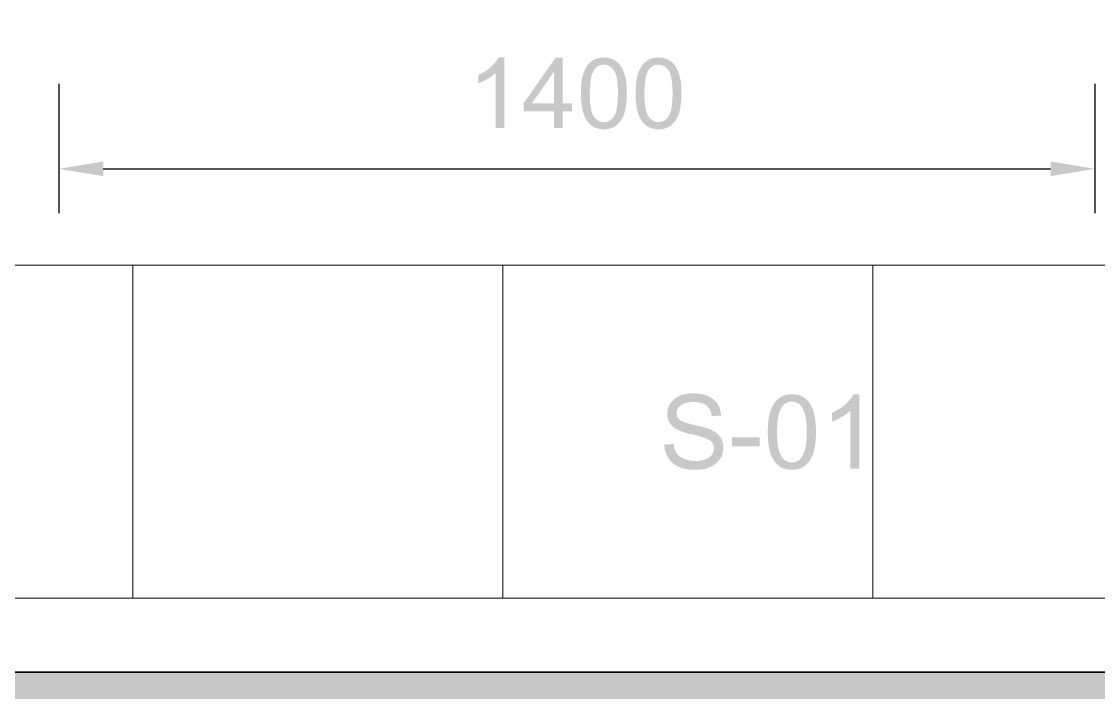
# Model space of a CAD drawing. Header units: millimetres. Extents: x -1336 to 24201, y -1370 to 16142.
# Drawn here: x 850 to 2305, y -28 to 879 of the extents above; entities that cross this region are included whole.
import ezdxf

# ---------------------------------------------------------------- set-up
doc = ezdxf.new("R2010")
doc.units = ezdxf.units.MM
for name, color, linetype, lineweight in [('A-ANNO-TEXT', 7, 'Continuous', 13), ('A-DIMS-MM', 7, 'Continuous', 13), ('A-FLOOR-ZONE', 7, 'Continuous', 13), ('A-STOR-RACK', 7, 'Continuous', 13), ('A-WALL-EXIST', 7, 'Continuous', 35)]:
    doc.layers.add(name, color=color, linetype=linetype, lineweight=lineweight)

msp = doc.modelspace()

# ---------------------------------------------------------------- hatches: boundary and pattern name
at = {"layer": 'A-ANNO-TEXT'}
h = msp.add_hatch(color=7, dxfattribs=at)
h.paths.add_polyline_path([(1782.1, 345.7), (1782, 346.8), (1781.8, 348), (1781.6, 349.1), (1781.4, 350.1), (1781.1, 351.2), (1780.7, 352.2), (1780.4, 353.1), (1780, 354), (1779.5, 354.9), (1779, 355.8), (1778.5, 356.6), (1777.9, 357.3), (1777.3, 358.1), (1776.6, 358.8), (1775.9, 359.4), (1775.2, 360), (1774.4, 360.6), (1773.6, 361.2), (1772.7, 361.7), (1771.8, 362.1), (1770.9, 362.6), (1769.9, 363), (1768.9, 363.3), (1767.8, 363.6), (1766.7, 363.9), (1765.6, 364.2), (1764.4, 364.4), (1763.1, 364.5), (1761.9, 364.7), (1760.6, 364.8), (1759.2, 364.8), (1757.8, 364.8), (1756.5, 364.8), (1755.3, 364.8), (1754.1, 364.7), (1752.9, 364.6), (1751.8, 364.5), (1750.7, 364.3), (1749.6, 364.1), (1748.5, 363.9), (1747.5, 363.6), (1746.5, 363.3), (1745.5, 363), (1744.6, 362.7), (1743.7, 362.3), (1742.8, 361.9), (1742, 361.5), (1741.2, 361), (1740.4, 360.5), (1739.7, 360), (1739, 359.5), (1738.4, 358.9), (1737.8, 358.3), (1737.3, 357.7), (1736.8, 357), (1736.4, 356.3), (1736, 355.6), (1735.7, 354.9), (1735.4, 354.1), (1735.2, 353.3), (1735, 352.5), (1734.9, 351.7), (1734.8, 350.8), (1734.8, 349.9), (1734.8, 349.1), (1734.8, 348.3), (1734.9, 347.6), (1735.1, 346.9), (1735.2, 346.2), (1735.4, 345.5), (1735.7, 344.9), (1736, 344.2), (1736.3, 343.7), (1736.7, 343.1), (1737.1, 342.6), (1737.5, 342), (1738, 341.6), (1738.5, 341.1), (1739.1, 340.7), (1739.7, 340.2), (1740.4, 339.8), (1741.1, 339.5), (1741.9, 339.1), (1742.7, 338.7), (1743.7, 338.3), (1744.7, 337.9), (1745.8, 337.5), (1746.9, 337.1), (1748.1, 336.7), (1749.4, 336.3), (1750.8, 335.9), (1752.2, 335.5), (1753.7, 335.1), (1755.3, 334.7), (1756.9, 334.3), (1758.6, 333.9), (1761.7, 333.3), (1764.6, 332.6), (1767.3, 331.9), (1769.9, 331.2), (1772.4, 330.5), (1774.7, 329.8), (1776.9, 329.1), (1778.9, 328.3), (1780.8, 327.6), (1782.7, 326.7), (1784.5, 325.7), (1786.2, 324.7), (1787.8, 323.5), (1789.4, 322.3), (1790.9, 320.9), (1792.3, 319.4), (1793, 318.7), (1793.6, 317.9), (1794.2, 317), (1794.8, 316.2), (1795.3, 315.3), (1795.7, 314.3), (1796.1, 313.4), (1796.5, 312.4), (1796.8, 311.3), (1797.1, 310.3), (1797.4, 309.2), (1797.6, 308.1), (1797.7, 306.9), (1797.8, 305.7), (1797.9, 304.5), (1797.9, 303.2), (1797.9, 301.6), (1797.8, 300.1), (1797.6, 298.6), (1797.3, 297.1), (1796.9, 295.6), (1796.5, 294.2), (1796, 292.8), (1795.4, 291.4), (1794.7, 290.1), (1793.9, 288.8), (1793.1, 287.6), (1792.1, 286.4), (1791.1, 285.2), (1790.1, 284), (1788.9, 282.9), (1787.7, 281.8), (1786.3, 280.8), (1785, 279.8), (1783.6, 278.9), (1782.1, 278.1), (1780.6, 277.3), (1779.1, 276.6), (1777.5, 276), (1775.8, 275.4), (1774.1, 274.9), (1772.4, 274.5), (1770.6, 274.1), (1768.7, 273.8), (1766.9, 273.6), (1764.9, 273.4), (1762.9, 273.3), (1760.9, 273.3), (1758.3, 273.3), (1755.8, 273.4), (1753.3, 273.6), (1751, 273.9), (1748.7, 274.2), (1746.6, 274.6), (1744.5, 275.1), (1742.5, 275.6), (1740.5, 276.3), (1738.7, 277), (1736.9, 277.7), (1735.2, 278.6), (1733.6, 279.5), (1732.1, 280.5), (1730.7, 281.6), (1729.3, 282.7), (1728.1, 283.9), (1726.9, 285.1), (1725.8, 286.4), (1724.7, 287.8), (1723.7, 289.1), (1722.9, 290.6), (1722.1, 292), (1721.3, 293.5), (1720.7, 295.1), (1720.1, 296.7), (1719.6, 298.3), (1719.2, 300), (1718.8, 301.7), (1718.6, 303.5), (1718.4, 305.3), (1718.2, 307.1), (1730.8, 308.2), (1730.9, 306.7), (1731.1, 305.3), (1731.4, 303.9), (1731.7, 302.6), (1732.1, 301.4), (1732.5, 300.1), (1733, 299), (1733.6, 297.8), (1734.2, 296.8), (1734.8, 295.8), (1735.6, 294.8), (1736.3, 293.9), (1737.2, 293), (1738.1, 292.2), (1739.1, 291.4), (1740.1, 290.7), (1741.1, 290.1), (1742.2, 289.4), (1743.3, 288.9), (1744.5, 288.3), (1745.7, 287.8), (1746.9, 287.4), (1748.1, 287), (1749.3, 286.6), (1750.6, 286.3), (1751.9, 286), (1753.3, 285.8), (1754.6, 285.6), (1756, 285.4), (1757.4, 285.3), (1758.9, 285.3), (1760.3, 285.2), (1761.7, 285.2), (1763, 285.3), (1764.4, 285.4), (1765.6, 285.5), (1766.9, 285.7), (1768.1, 285.9), (1769.2, 286.1), (1770.4, 286.4), (1771.5, 286.7), (1772.6, 287), (1773.6, 287.4), (1774.6, 287.8), (1775.6, 288.2), (1776.5, 288.7), (1777.4, 289.2), (1778.3, 289.8), (1779.1, 290.4), (1779.9, 291), (1780.6, 291.6), (1781.3, 292.3), (1781.9, 293), (1782.5, 293.7), (1783, 294.4), (1783.4, 295.2), (1783.9, 296), (1784.2, 296.8), (1784.5, 297.6), (1784.7, 298.5), (1784.9, 299.4), (1785.1, 300.3), (1785.1, 301.2), (1785.2, 302.2), (1785.1, 303.2), (1785.1, 304.2), (1784.9, 305.1), (1784.7, 306), (1784.5, 306.9), (1784.2, 307.7), (1783.8, 308.5), (1783.4, 309.3), (1782.9, 310), (1782.4, 310.7), (1781.8, 311.4), (1781.1, 312), (1780.4, 312.6), (1779.7, 313.1), (1778.9, 313.7), (1778, 314.2), (1777.1, 314.6), (1776.1, 315.1), (1775, 315.6), (1773.8, 316), (1772.6, 316.5), (1771.3, 317), (1769.9, 317.4), (1768.4, 317.9), (1766.9, 318.3), (1765.3, 318.8), (1763.6, 319.3), (1761.8, 319.7), (1759.9, 320.2), (1758, 320.6), (1756, 321.1), (1754, 321.6), (1751.9, 322), (1749.9, 322.5), (1748, 323), (1746.1, 323.6), (1744.3, 324.1), (1742.6, 324.7), (1741, 325.3), (1739.4, 325.9), (1738, 326.6), (1736.5, 327.3), (1735.2, 328), (1733.9, 328.7), (1732.8, 329.4), (1731.6, 330.2), (1730.6, 331), (1729.6, 331.8), (1728.7, 332.7), (1727.9, 333.5), (1727.1, 334.4), (1726.4, 335.4), (1725.7, 336.3), (1725.1, 337.3), (1724.6, 338.4), (1724.1, 339.4), (1723.6, 340.5), (1723.2, 341.6), (1722.9, 342.8), (1722.7, 344), (1722.5, 345.2), (1722.3, 346.4), (1722.2, 347.7), (1722.2, 349), (1722.2, 350.5), (1722.4, 351.9), (1722.5, 353.4), (1722.8, 354.8), (1723.1, 356.1), (1723.5, 357.4), (1724, 358.7), (1724.6, 360), (1725.2, 361.2), (1725.9, 362.4), (1726.7, 363.6), (1727.5, 364.7), (1728.4, 365.8), (1729.4, 366.8), (1730.5, 367.9), (1731.6, 368.9), (1732.8, 369.8), (1734.1, 370.7), (1735.4, 371.5), (1736.7, 372.3), (1738.2, 373), (1739.6, 373.6), (1741.2, 374.2), (1742.7, 374.7), (1744.4, 375.2), (1746, 375.6), (1747.8, 375.9), (1749.6, 376.2), (1751.4, 376.4), (1753.3, 376.6), (1755.3, 376.7), (1757.3, 376.7), (1759.3, 376.7), (1761.3, 376.6), (1763.3, 376.4), (1765.2, 376.2), (1767, 375.9), (1768.8, 375.6), (1770.6, 375.2), (1772.3, 374.8), (1773.9, 374.2), (1775.5, 373.7), (1777.1, 373), (1778.6, 372.3), (1780, 371.5), (1781.4, 370.7), (1782.7, 369.8), (1784, 368.9), (1785.3, 367.9), (1786.4, 366.8), (1787.5, 365.7), (1788.5, 364.6), (1789.4, 363.4), (1790.3, 362.1), (1791.1, 360.8), (1791.8, 359.4), (1792.4, 358), (1793, 356.6), (1793.5, 355), (1793.9, 353.5), (1794.2, 351.9), (1794.5, 350.2), (1794.7, 348.5), (1794.8, 346.7), (1782.1, 345.7)])
h.paths.add_polyline_path([(1847.2, 305), (1809.7, 305), (1809.7, 317.4), (1847.2, 317.4), (1847.2, 305)])
h.paths.add_polyline_path([(1890.5, 375.5), (1892.5, 375.4), (1894.4, 375.3), (1896.3, 375), (1898.1, 374.7), (1899.9, 374.2), (1901.6, 373.7), (1903.2, 373), (1904.7, 372.3), (1906.2, 371.4), (1907.7, 370.5), (1909, 369.4), (1910.4, 368.3), (1911.6, 367), (1912.8, 365.7), (1913.9, 364.2), (1914.9, 362.7), (1915.9, 361), (1916.8, 359.3), (1917.7, 357.4), (1918.5, 355.5), (1919.2, 353.4), (1919.9, 351.3), (1920.5, 349), (1921.1, 346.7), (1921.5, 344.3), (1921.9, 341.7), (1922.3, 339.1), (1922.6, 336.3), (1922.8, 333.5), (1923, 330.5), (1923.1, 327.5), (1923.1, 324.3), (1923.1, 321.1), (1923, 318.1), (1922.8, 315.1), (1922.6, 312.2), (1922.3, 309.5), (1921.9, 306.8), (1921.5, 304.2), (1921, 301.8), (1920.4, 299.4), (1919.8, 297.2), (1919.1, 295), (1918.4, 293), (1917.5, 291.1), (1916.6, 289.2), (1915.7, 287.5), (1914.7, 285.9), (1913.6, 284.4), (1912.4, 282.9), (1911.2, 281.6), (1910, 280.4), (1908.7, 279.2), (1907.3, 278.2), (1905.9, 277.3), (1904.4, 276.4), (1902.9, 275.7), (1901.3, 275.1), (1899.6, 274.5), (1897.9, 274.1), (1896.1, 273.7), (1894.3, 273.5), (1892.4, 273.3), (1890.5, 273.3), (1888.5, 273.3), (1886.5, 273.5), (1884.7, 273.7), (1882.9, 274.1), (1881.1, 274.5), (1879.4, 275.1), (1877.8, 275.7), (1876.2, 276.5), (1874.8, 277.3), (1873.3, 278.3), (1872, 279.3), (1870.7, 280.5), (1869.4, 281.7), (1868.2, 283.1), (1867.1, 284.5), (1866.1, 286.1), (1865.1, 287.7), (1864.2, 289.4), (1863.3, 291.3), (1862.5, 293.2), (1861.8, 295.3), (1861.1, 297.4), (1860.5, 299.7), (1860, 302), (1859.5, 304.4), (1859.1, 307), (1858.7, 309.6), (1858.5, 312.4), (1858.2, 315.2), (1858.1, 318.1), (1858, 321.2), (1857.9, 324.3), (1858, 327.5), (1858.1, 330.6), (1858.2, 333.5), (1858.5, 336.4), (1858.8, 339.2), (1859.1, 341.9), (1859.6, 344.4), (1860.1, 346.9), (1860.6, 349.2), (1861.2, 351.5), (1861.9, 353.6), (1862.7, 355.7), (1863.5, 357.6), (1864.4, 359.5), (1865.4, 361.2), (1866.4, 362.8), (1867.5, 364.4), (1868.6, 365.8), (1869.8, 367.1), (1871, 368.4), (1872.3, 369.5), (1873.7, 370.5), (1875.1, 371.5), (1876.6, 372.3), (1878.1, 373.1), (1879.7, 373.7), (1881.4, 374.2), (1883.1, 374.7), (1884.9, 375), (1886.7, 375.3), (1888.6, 375.4), (1890.5, 375.5)])
h.paths.add_polyline_path([(1890.5, 283.4), (1891.7, 283.4), (1892.9, 283.5), (1894, 283.7), (1895.1, 284), (1896.2, 284.3), (1897.2, 284.7), (1898.2, 285.2), (1899.2, 285.8), (1900.1, 286.4), (1901, 287.1), (1901.8, 287.9), (1902.6, 288.8), (1903.4, 289.7), (1904.1, 290.7), (1904.8, 291.8), (1905.4, 293), (1906, 294.2), (1906.6, 295.6), (1907.1, 297), (1907.6, 298.5), (1908.1, 300.2), (1908.5, 301.9), (1908.9, 303.7), (1909.2, 305.6), (1909.5, 307.6), (1909.8, 309.7), (1910, 311.9), (1910.2, 314.2), (1910.3, 316.6), (1910.4, 319.1), (1910.5, 321.6), (1910.5, 324.3), (1910.5, 326.2), (1910.4, 328), (1910.4, 329.8), (1910.3, 331.5), (1910.3, 333.2), (1910.2, 334.8), (1910, 336.3), (1909.9, 337.8), (1909.8, 339.3), (1909.6, 340.7), (1909.4, 342.1), (1909.2, 343.4), (1909, 344.7), (1908.8, 345.9), (1908.5, 347), (1908.3, 348.2), (1907.7, 350.3), (1907, 352.2), (1906.3, 354.1), (1905.5, 355.7), (1904.6, 357.3), (1903.7, 358.7), (1902.7, 360), (1901.6, 361.1), (1900.4, 362.1), (1899.2, 363), (1897.9, 363.7), (1896.5, 364.3), (1895.1, 364.8), (1893.6, 365.1), (1892, 365.3), (1890.3, 365.4), (1889.1, 365.3), (1888, 365.2), (1886.8, 365), (1885.7, 364.8), (1884.6, 364.4), (1883.6, 364), (1882.6, 363.5), (1881.7, 362.9), (1880.8, 362.3), (1879.9, 361.6), (1879.1, 360.8), (1878.3, 359.9), (1877.5, 358.9), (1876.8, 357.9), (1876.1, 356.8), (1875.5, 355.6), (1874.9, 354.4), (1874.3, 353), (1873.8, 351.6), (1873.3, 350), (1872.9, 348.4), (1872.4, 346.7), (1872.1, 344.8), (1871.7, 342.9), (1871.5, 340.9), (1871.2, 338.8), (1871, 336.6), (1870.8, 334.4), (1870.7, 332), (1870.6, 329.5), (1870.5, 327), (1870.5, 324.3), (1870.5, 322.5), (1870.5, 320.7), (1870.6, 318.9), (1870.6, 317.2), (1870.7, 315.6), (1870.8, 314), (1870.9, 312.4), (1871.1, 310.9), (1871.2, 309.5), (1871.4, 308.1), (1871.6, 306.7), (1871.8, 305.4), (1872, 304.1), (1872.2, 302.9), (1872.5, 301.8), (1872.7, 300.6), (1873.3, 298.5), (1874, 296.6), (1874.7, 294.7), (1875.5, 293), (1876.4, 291.5), (1877.4, 290.1), (1878.4, 288.8), (1879.4, 287.7), (1880.6, 286.7), (1881.8, 285.8), (1883.1, 285.1), (1884.4, 284.5), (1885.8, 284), (1887.3, 283.7), (1888.9, 283.5), (1890.5, 283.4)])
h.paths.add_polyline_path([(1981.8, 275), (1969.5, 275), (1969.5, 353.2), (1968.3, 352.2), (1967.1, 351.1), (1965.8, 350.1), (1964.5, 349), (1963.1, 348), (1961.7, 347.1), (1960.2, 346.1), (1958.7, 345.2), (1957.2, 344.3), (1955.5, 343.4), (1953.9, 342.5), (1952.2, 341.6), (1950.4, 340.8), (1948.6, 340), (1946.8, 339.2), (1944.8, 338.4), (1944.8, 350.3), (1947.4, 351.6), (1949.9, 352.9), (1952.3, 354.3), (1954.6, 355.7), (1956.8, 357.1), (1958.9, 358.6), (1960.8, 360.1), (1962.7, 361.7), (1964.4, 363.3), (1966.1, 364.9), (1967.6, 366.6), (1969.1, 368.3), (1970.4, 370), (1971.6, 371.8), (1972.8, 373.6), (1973.8, 375.5), (1981.8, 375.5), (1981.8, 275)])
at = {"layer": 'A-DIMS-MM'}
h = msp.add_hatch(color=7, dxfattribs=at)
h.paths.add_polyline_path([(1501.8, 735), (1490.2, 735), (1490.2, 809.3), (1489.1, 808.3), (1487.9, 807.3), (1486.6, 806.3), (1485.3, 805.3), (1483.9, 804.3), (1482.4, 803.3), (1480.8, 802.3), (1479.1, 801.3), (1477.4, 800.3), (1475.8, 799.4), (1474.2, 798.6), (1472.6, 797.8), (1471.1, 797.1), (1469.6, 796.4), (1468.2, 795.8), (1466.8, 795.3), (1466.8, 806.5), (1469.2, 807.7), (1471.6, 809), (1473.8, 810.3), (1476, 811.6), (1478.1, 813.1), (1480.1, 814.5), (1482.1, 816.1), (1483.9, 817.7), (1485.7, 819.3), (1487.3, 820.9), (1488.8, 822.5), (1490.2, 824.1), (1491.4, 825.7), (1492.5, 827.3), (1493.5, 828.8), (1494.3, 830.4), (1501.8, 830.4), (1501.8, 735)])
h.paths.add_polyline_path([(1569.1, 735), (1569.1, 757.7), (1527.9, 757.7), (1527.9, 768.4), (1571.2, 830), (1580.8, 830), (1580.8, 768.4), (1593.6, 768.4), (1593.6, 757.7), (1580.8, 757.7), (1580.8, 735), (1569.1, 735)])
h.paths.add_polyline_path([(1569.1, 768.4), (1569.1, 811.3), (1539.3, 768.4), (1569.1, 768.4)])
h.paths.add_polyline_path([(1605.5, 781.9), (1605.5, 783.9), (1605.6, 786), (1605.6, 787.9), (1605.7, 789.9), (1605.8, 791.7), (1606, 793.6), (1606.2, 795.3), (1606.4, 797.1), (1606.6, 798.7), (1606.9, 800.3), (1607.1, 801.9), (1607.5, 803.4), (1607.8, 804.9), (1608.2, 806.3), (1608.6, 807.7), (1609, 809), (1609.4, 810.2), (1609.9, 811.5), (1610.4, 812.7), (1610.9, 813.8), (1611.5, 814.9), (1612, 816), (1612.7, 817.1), (1613.3, 818.1), (1613.9, 819), (1614.6, 820), (1615.3, 820.9), (1616.1, 821.7), (1616.8, 822.6), (1617.6, 823.3), (1618.4, 824.1), (1619.3, 824.8), (1620.1, 825.5), (1621, 826.1), (1622, 826.7), (1622.9, 827.3), (1623.9, 827.8), (1624.9, 828.2), (1625.9, 828.6), (1627, 829), (1628.1, 829.3), (1629.2, 829.6), (1630.3, 829.8), (1631.5, 830), (1632.7, 830.2), (1633.9, 830.3), (1635.2, 830.4), (1636.5, 830.4), (1638.4, 830.3), (1640.2, 830.2), (1642, 830), (1643.7, 829.6), (1645.3, 829.2), (1646.9, 828.7), (1648.4, 828), (1649.9, 827.3), (1651.3, 826.5), (1652.7, 825.6), (1653.9, 824.6), (1655.2, 823.6), (1656.3, 822.4), (1657.4, 821.2), (1658.5, 819.8), (1659.4, 818.4), (1660.3, 816.9), (1661.2, 815.4), (1662, 813.7), (1662.8, 812), (1663.5, 810.2), (1664.2, 808.3), (1664.8, 806.3), (1665.3, 804.3), (1665.6, 803.2), (1665.8, 802.1), (1666, 801), (1666.3, 799.8), (1666.4, 798.5), (1666.6, 797.2), (1666.8, 795.9), (1666.9, 794.5), (1667, 793.1), (1667.2, 791.6), (1667.3, 790.1), (1667.3, 788.6), (1667.4, 786.9), (1667.4, 785.3), (1667.5, 783.6), (1667.5, 781.9), (1667.4, 779.8), (1667.4, 777.8), (1667.3, 775.8), (1667.2, 773.9), (1667.1, 772), (1667, 770.2), (1666.8, 768.5), (1666.6, 766.7), (1666.4, 765.1), (1666.1, 763.5), (1665.8, 761.9), (1665.5, 760.4), (1665.2, 758.9), (1664.8, 757.5), (1664.4, 756.2), (1664, 754.9), (1663.6, 753.6), (1663.1, 752.4), (1662.6, 751.2), (1662.1, 750), (1661.5, 748.9), (1661, 747.8), (1660.4, 746.8), (1659.7, 745.8), (1659.1, 744.8), (1658.4, 743.8), (1657.7, 742.9), (1657, 742.1), (1656.2, 741.3), (1655.4, 740.5), (1654.6, 739.7), (1653.8, 739), (1652.9, 738.3), (1652, 737.7), (1651.1, 737.1), (1650.1, 736.5), (1649.1, 736), (1648.1, 735.6), (1647.1, 735.2), (1646, 734.8), (1644.9, 734.5), (1643.8, 734.2), (1642.7, 733.9), (1641.5, 733.7), (1640.3, 733.6), (1639, 733.5), (1637.8, 733.4), (1636.5, 733.4), (1634.8, 733.4), (1633.1, 733.5), (1631.5, 733.7), (1630, 734), (1628.5, 734.3), (1627, 734.8), (1625.6, 735.3), (1624.2, 735.8), (1622.9, 736.5), (1621.6, 737.2), (1620.4, 738), (1619.2, 738.9), (1618.1, 739.9), (1617, 740.9), (1615.9, 742), (1614.9, 743.2), (1613.8, 744.8), (1612.7, 746.4), (1611.7, 748.2), (1610.8, 750.1), (1609.9, 752.1), (1609.2, 754.2), (1608.5, 756.5), (1607.9, 758.8), (1607.3, 761.3), (1606.8, 763.9), (1606.4, 766.6), (1606.1, 769.4), (1605.8, 772.3), (1605.7, 775.4), (1605.5, 778.6), (1605.5, 781.9)])
h.paths.add_polyline_path([(1617.5, 781.9), (1617.5, 779), (1617.6, 776.2), (1617.7, 773.6), (1617.8, 771.1), (1618, 768.8), (1618.3, 766.5), (1618.5, 764.4), (1618.9, 762.4), (1619.2, 760.5), (1619.6, 758.7), (1620.1, 757.1), (1620.6, 755.6), (1621.1, 754.2), (1621.7, 752.9), (1622.3, 751.7), (1623, 750.7), (1623.7, 749.8), (1624.4, 748.9), (1625.1, 748.1), (1625.9, 747.3), (1626.6, 746.6), (1627.4, 746), (1628.3, 745.4), (1629.1, 744.9), (1629.9, 744.5), (1630.8, 744.1), (1631.7, 743.7), (1632.6, 743.5), (1633.6, 743.2), (1634.5, 743.1), (1635.5, 743), (1636.5, 743), (1637.5, 743), (1638.5, 743.1), (1639.4, 743.2), (1640.3, 743.5), (1641.3, 743.7), (1642.2, 744.1), (1643, 744.5), (1643.9, 744.9), (1644.7, 745.4), (1645.5, 746), (1646.3, 746.6), (1647.1, 747.3), (1647.9, 748.1), (1648.6, 748.9), (1649.3, 749.8), (1650, 750.7), (1650.7, 751.8), (1651.3, 752.9), (1651.9, 754.2), (1652.4, 755.6), (1652.9, 757.1), (1653.3, 758.8), (1653.7, 760.5), (1654.1, 762.4), (1654.4, 764.4), (1654.7, 766.5), (1654.9, 768.8), (1655.1, 771.2), (1655.3, 773.7), (1655.4, 776.3), (1655.4, 779), (1655.5, 781.9), (1655.4, 784.7), (1655.4, 787.5), (1655.3, 790.1), (1655.1, 792.6), (1654.9, 795), (1654.7, 797.2), (1654.4, 799.4), (1654.1, 801.4), (1653.7, 803.3), (1653.3, 805), (1652.9, 806.7), (1652.4, 808.2), (1651.9, 809.6), (1651.3, 810.8), (1650.7, 812), (1650, 813), (1649.3, 814), (1648.6, 814.8), (1647.8, 815.6), (1647.1, 816.4), (1646.3, 817.1), (1645.5, 817.7), (1644.7, 818.3), (1643.8, 818.8), (1643, 819.3), (1642.1, 819.6), (1641.2, 820), (1640.3, 820.3), (1639.3, 820.5), (1638.4, 820.6), (1637.4, 820.7), (1636.4, 820.7), (1635.4, 820.7), (1634.4, 820.6), (1633.5, 820.5), (1632.5, 820.3), (1631.6, 820.1), (1630.8, 819.8), (1629.9, 819.4), (1629.1, 819), (1628.3, 818.6), (1627.6, 818.1), (1626.8, 817.5), (1626.1, 816.9), (1625.4, 816.2), (1624.8, 815.5), (1624.1, 814.8), (1623.5, 813.9), (1622.8, 812.8), (1622.1, 811.5), (1621.5, 810.2), (1620.9, 808.7), (1620.3, 807.1), (1619.9, 805.3), (1619.4, 803.5), (1619, 801.6), (1618.7, 799.5), (1618.3, 797.3), (1618.1, 795), (1617.9, 792.6), (1617.7, 790.1), (1617.6, 787.5), (1617.5, 784.7), (1617.5, 781.9)])
h.paths.add_polyline_path([(1679.3, 781.9), (1679.3, 783.9), (1679.4, 786), (1679.4, 787.9), (1679.5, 789.9), (1679.7, 791.7), (1679.8, 793.6), (1680, 795.3), (1680.2, 797.1), (1680.4, 798.7), (1680.7, 800.3), (1681, 801.9), (1681.3, 803.4), (1681.6, 804.9), (1682, 806.3), (1682.4, 807.7), (1682.8, 809), (1683.2, 810.2), (1683.7, 811.5), (1684.2, 812.7), (1684.7, 813.8), (1685.3, 814.9), (1685.9, 816), (1686.5, 817.1), (1687.1, 818.1), (1687.8, 819), (1688.4, 820), (1689.1, 820.9), (1689.9, 821.7), (1690.6, 822.6), (1691.4, 823.3), (1692.2, 824.1), (1693.1, 824.8), (1694, 825.5), (1694.9, 826.1), (1695.8, 826.7), (1696.7, 827.3), (1697.7, 827.8), (1698.7, 828.2), (1699.7, 828.6), (1700.8, 829), (1701.9, 829.3), (1703, 829.6), (1704.2, 829.8), (1705.3, 830), (1706.5, 830.2), (1707.8, 830.3), (1709, 830.4), (1710.3, 830.4), (1712.2, 830.3), (1714, 830.2), (1715.8, 830), (1717.5, 829.6), (1719.1, 829.2), (1720.7, 828.7), (1722.2, 828), (1723.7, 827.3), (1725.1, 826.5), (1726.5, 825.6), (1727.8, 824.6), (1729, 823.6), (1730.1, 822.4), (1731.2, 821.2), (1732.3, 819.8), (1733.2, 818.4), (1734.1, 816.9), (1735, 815.4), (1735.8, 813.7), (1736.6, 812), (1737.3, 810.2), (1738, 808.3), (1738.6, 806.3), (1739.1, 804.3), (1739.4, 803.2), (1739.6, 802.1), (1739.9, 801), (1740.1, 799.8), (1740.3, 798.5), (1740.4, 797.2), (1740.6, 795.9), (1740.7, 794.5), (1740.9, 793.1), (1741, 791.6), (1741.1, 790.1), (1741.1, 788.6), (1741.2, 786.9), (1741.2, 785.3), (1741.3, 783.6), (1741.3, 781.9), (1741.3, 779.8), (1741.2, 777.8), (1741.1, 775.8), (1741.1, 773.9), (1740.9, 772), (1740.8, 770.2), (1740.6, 768.5), (1740.4, 766.7), (1740.2, 765.1), (1739.9, 763.5), (1739.6, 761.9), (1739.3, 760.4), (1739, 758.9), (1738.6, 757.5), (1738.3, 756.2), (1737.8, 754.9), (1737.4, 753.6), (1736.9, 752.4), (1736.4, 751.2), (1735.9, 750), (1735.4, 748.9), (1734.8, 747.8), (1734.2, 746.8), (1733.5, 745.8), (1732.9, 744.8), (1732.2, 743.8), (1731.5, 742.9), (1730.8, 742.1), (1730, 741.3), (1729.2, 740.5), (1728.4, 739.7), (1727.6, 739), (1726.7, 738.3), (1725.8, 737.7), (1724.9, 737.1), (1723.9, 736.5), (1722.9, 736), (1721.9, 735.6), (1720.9, 735.2), (1719.8, 734.8), (1718.7, 734.5), (1717.6, 734.2), (1716.5, 733.9), (1715.3, 733.7), (1714.1, 733.6), (1712.8, 733.5), (1711.6, 733.4), (1710.3, 733.4), (1708.6, 733.4), (1707, 733.5), (1705.3, 733.7), (1703.8, 734), (1702.3, 734.3), (1700.8, 734.8), (1699.4, 735.3), (1698, 735.8), (1696.7, 736.5), (1695.4, 737.2), (1694.2, 738), (1693, 738.9), (1691.9, 739.9), (1690.8, 740.9), (1689.7, 742), (1688.7, 743.2), (1687.6, 744.8), (1686.5, 746.4), (1685.5, 748.2), (1684.6, 750.1), (1683.8, 752.1), (1683, 754.2), (1682.3, 756.5), (1681.7, 758.8), (1681.1, 761.3), (1680.6, 763.9), (1680.2, 766.6), (1679.9, 769.4), (1679.6, 772.3), (1679.5, 775.4), (1679.4, 778.6), (1679.3, 781.9)])
h.paths.add_polyline_path([(1691.3, 781.9), (1691.3, 779), (1691.4, 776.2), (1691.5, 773.6), (1691.6, 771.1), (1691.8, 768.8), (1692.1, 766.5), (1692.4, 764.4), (1692.7, 762.4), (1693, 760.5), (1693.4, 758.7), (1693.9, 757.1), (1694.4, 755.6), (1694.9, 754.2), (1695.5, 752.9), (1696.1, 751.7), (1696.8, 750.7), (1697.5, 749.8), (1698.2, 748.9), (1698.9, 748.1), (1699.7, 747.3), (1700.5, 746.6), (1701.2, 746), (1702.1, 745.4), (1702.9, 744.9), (1703.8, 744.5), (1704.6, 744.1), (1705.5, 743.7), (1706.4, 743.5), (1707.4, 743.2), (1708.3, 743.1), (1709.3, 743), (1710.3, 743), (1711.3, 743), (1712.3, 743.1), (1713.2, 743.2), (1714.2, 743.5), (1715.1, 743.7), (1716, 744.1), (1716.8, 744.5), (1717.7, 744.9), (1718.5, 745.4), (1719.3, 746), (1720.1, 746.6), (1720.9, 747.3), (1721.7, 748.1), (1722.4, 748.9), (1723.1, 749.8), (1723.8, 750.7), (1724.5, 751.8), (1725.1, 752.9), (1725.7, 754.2), (1726.2, 755.6), (1726.7, 757.1), (1727.1, 758.8), (1727.5, 760.5), (1727.9, 762.4), (1728.2, 764.4), (1728.5, 766.5), (1728.7, 768.8), (1728.9, 771.2), (1729.1, 773.7), (1729.2, 776.3), (1729.3, 779), (1729.3, 781.9), (1729.3, 784.7), (1729.2, 787.5), (1729.1, 790.1), (1728.9, 792.6), (1728.7, 795), (1728.5, 797.2), (1728.2, 799.4), (1727.9, 801.4), (1727.5, 803.3), (1727.1, 805), (1726.7, 806.7), (1726.2, 808.2), (1725.7, 809.6), (1725.1, 810.8), (1724.5, 812), (1723.8, 813), (1723.1, 814), (1722.4, 814.8), (1721.7, 815.6), (1720.9, 816.4), (1720.1, 817.1), (1719.3, 817.7), (1718.5, 818.3), (1717.7, 818.8), (1716.8, 819.3), (1715.9, 819.6), (1715, 820), (1714.1, 820.3), (1713.1, 820.5), (1712.2, 820.6), (1711.2, 820.7), (1710.2, 820.7), (1709.2, 820.7), (1708.2, 820.6), (1707.3, 820.5), (1706.3, 820.3), (1705.5, 820.1), (1704.6, 819.8), (1703.8, 819.4), (1702.9, 819), (1702.1, 818.6), (1701.4, 818.1), (1700.6, 817.5), (1699.9, 816.9), (1699.2, 816.2), (1698.6, 815.5), (1697.9, 814.8), (1697.3, 813.9), (1696.6, 812.8), (1695.9, 811.5), (1695.3, 810.2), (1694.7, 808.7), (1694.2, 807.1), (1693.7, 805.3), (1693.2, 803.5), (1692.8, 801.6), (1692.5, 799.5), (1692.2, 797.3), (1691.9, 795), (1691.7, 792.6), (1691.5, 790.1), (1691.4, 787.5), (1691.3, 784.7), (1691.3, 781.9)])
at = {"layer": 'A-WALL-EXIST'}
h = msp.add_hatch(color=8, dxfattribs=at)
h.dxf.hatch_style = 1
h.paths.add_polyline_path([(0, -150), (6600, -150), (6600, 0), (0, 0)])

# ---------------------------------------------------------------- linework, layer by layer
at = {"color": 7}
for p, q in [((900, 795), (900, 620)), ((2300, 795), (2300, 620)), ((960, 680), (2240, 680))]:
    msp.add_line(p, q, dxfattribs=at)
at = {"color": 0, "linetype": 'ByBlock'}
for points in [[(960, 670.1), (900, 680), (960, 689.9)], [(2240, 689.9), (2300, 680), (2240, 670.1)]]:
    msp.add_solid(points, dxfattribs=at)
at = {"layer": 'A-FLOOR-ZONE'}
for points in [[(0, 0), (6450, 0), (6450, 4999), (8800, 4999), (8800, 14200), (0, 14200)], [(3800, 0), (3800, 2100), (0, 2100), (0, 0), (3800, 0)]]:
    msp.add_lwpolyline(points, close=True, dxfattribs=at)
at = {"layer": 'A-STOR-RACK'}
for p, q in [((1000, 100), (1000, 550)), ((1500, 100), (1500, 550)), ((2000, 100), (2000, 550))]:
    msp.add_line(p, q, dxfattribs=at)
msp.add_lwpolyline([(100, 100), (3600, 100), (3600, 550), (100, 550)], close=True, dxfattribs=at)
at = {"layer": 'A-WALL-EXIST'}
msp.add_lwpolyline([(0, -150), (6600, -150), (6600, 0), (0, 0)], close=True, dxfattribs=at)
at = {"layer": 'Defpoints'}
for p in [(900, 850), (2300, 850), (2300, 850), (900, 680)]:
    msp.add_point(p, dxfattribs=at)

doc.saveas('drawing.dxf')
